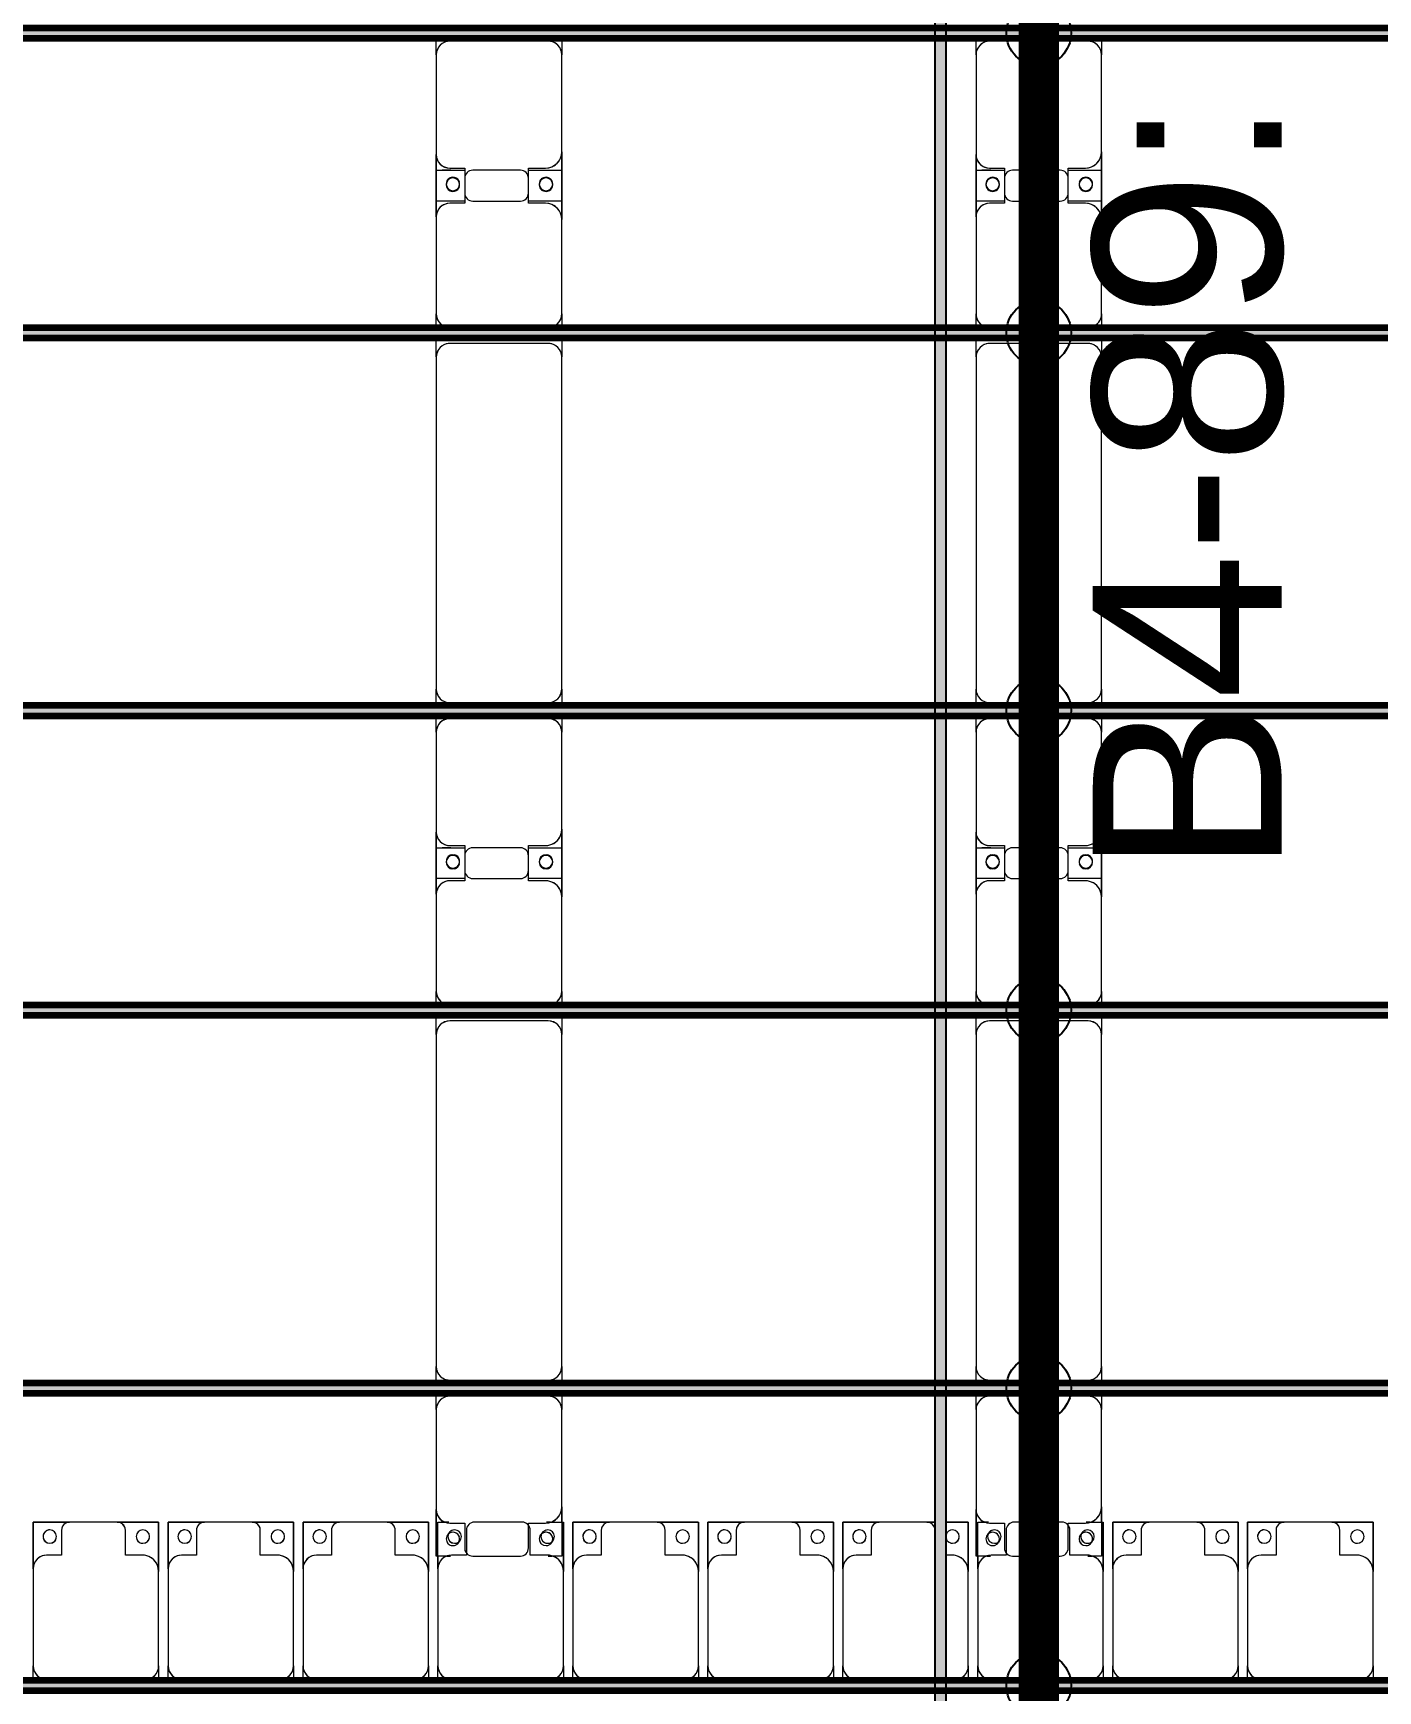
# Model space of a CAD drawing. Header units: millimetres. Extents: x -291190 to 146725, y 19759 to 185158.
# Drawn here: x -46906 to -41923, y 85792 to 91933 of the extents above; entities that cross this region are included whole.
import ezdxf

# ---------------------------------------------------------------- set-up
doc = ezdxf.new("R2010")
doc.units = ezdxf.units.MM
doc.layers.add('A-GENM', color=13, linetype='Continuous', lineweight=9)
doc.layers.add('S-BEAM', color=12, linetype='Continuous', lineweight=9)
doc.layers.add('GC-GHI CHU', color=2, linetype='Continuous')
doc.layers.add('GC-HOP 40x60 GIA CUONG', color=1, linetype='Continuous')
doc.styles.add('GC_VN', font='arial.ttf')

# ---------------------------------------------------------------- blocks, each defined once
blk = doc.blocks.new('Dai phao do pin - DẢI PHAO ĐỠ PIN-51784-KHUNG KẾT CẤU BÈ PIN 4')
at = {"layer": 'A-GENM', "color": 7}
for p, q in [((63459.9, 241.6), (63519.7, 241.6)), ((63459.9, 241.6), (63519.7, 241.6)), ((63469.7, 191.6), (63469.7, -173.4)), ((63879.7, 241.6), (63519.7, 241.6)), ((63879.7, 241.6), (64062.2, 241.6)), ((64062.2, 241.6), (63879.7, 241.6)), ((63947.8, 241.6), (64130.3, 241.6)), ((63947.8, 116.2), (63947.8, 241.6)), ((64130.3, 241.6), (63947.8, 241.6)), ((64062.2, 241.6), (64062.2, 116.2)), ((64480.3, 241.6), (64130.3, 241.6)), ((64480.3, 241.6), (64529.9, 241.6)), ((64480.3, 241.6), (64529.9, 241.6)), ((64569.9, 241.6), (64639.7, 241.6)), ((64569.9, 241.6), (64639.7, 241.6)), ((64589.7, 191.6), (64589.7, -173.4)), ((65870.3, 241.6), (64639.7, 241.6)), ((65870.3, 241.6), (65929.9, 241.6)), ((65870.3, 241.6), (65929.9, 241.6)), ((65920.3, -173.4), (65920.3, 191.6)), ((65969.9, 241.6), (66029.7, 241.6)), ((65969.9, 241.6), (66029.7, 241.6)), ((65979.7, 191.6), (65979.7, -173.4)), ((66389.7, 241.6), (66029.7, 241.6)), ((66389.7, 241.6), (66572.2, 241.6)), ((66572.2, 241.6), (66389.7, 241.6)), ((66457.8, 241.6), (66640.3, 241.6)), ((66457.8, 116.2), (66457.8, 241.6)), ((66640.3, 241.6), (66457.8, 241.6)), ((66572.2, 241.6), (66572.2, 116.2)), ((66990.3, 241.6), (66640.3, 241.6)), ((66990.3, 241.6), (67039.9, 241.6)), ((66990.3, 241.6), (67039.9, 241.6)), ((67079.9, 241.6), (67149.7, 241.6)), ((67079.9, 241.6), (67149.7, 241.6)), ((67099.7, 191.6), (67099.7, -173.4)), ((68380.3, 241.6), (67149.7, 241.6)), ((68380.3, 241.6), (68439.9, 241.6)), ((68380.3, 241.6), (68439.9, 241.6)), ((68430.3, -173.4), (68430.3, 191.6)), ((68479.9, 241.6), (68539.7, 241.6)), ((68479.9, 241.6), (68539.7, 241.6)), ((68489.7, 191.6), (68489.7, -173.4)), ((68899.7, 241.6), (68539.7, 241.6)), ((68899.7, 241.6), (69082.2, 241.6)), ((68956.8, 241.6), (68899.7, 241.6)), ((69082.2, 241.6), (69082.2, 191.1)), ((69082.2, 191.1), (69082.2, 206.3)), ((63939.7, 118.2), (63939.7, 181.6)), ((64070.3, 181.6), (64070.3, 118.2)), ((66449.7, 118.2), (66449.7, 181.6)), ((66580.3, 181.6), (66580.3, 118.2)), ((68959.7, 118.2), (68959.7, 181.6)), ((64032.2, 118.2), (63939.7, 118.2)), ((63947.8, 88.2), (63947.8, -88.2)), ((64070.3, 118.2), (63977.8, 118.2)), ((64062.2, -88.2), (64062.2, 88.2)), ((66542.2, 118.2), (66449.7, 118.2)), ((66457.8, 88.2), (66457.8, -88.2)), ((66580.3, 118.2), (66487.8, 118.2)), ((66572.2, -88.2), (66572.2, 88.2)), ((69052.2, 118.2), (68959.7, 118.2)), ((69082.2, -88.2), (69082.2, 88.2)), ((63939.7, -173.4), (63939.7, -118.2)), ((63939.7, -118.2), (64032.2, -118.2)), ((63947.8, -223.4), (63947.8, -116.2)), ((63977.8, -118.2), (64070.3, -118.2)), ((64062.2, -116.2), (64062.2, -223.4)), ((64070.3, -118.2), (64070.3, -173.4)), ((66449.7, -173.4), (66449.7, -118.2)), ((66449.7, -118.2), (66542.2, -118.2)), ((66457.8, -223.4), (66457.8, -116.2)), ((66487.8, -118.2), (66580.3, -118.2)), ((66572.2, -116.2), (66572.2, -223.4)), ((66580.3, -118.2), (66580.3, -173.4)), ((68959.7, -173.4), (68959.7, -118.2)), ((68959.7, -118.2), (69052.2, -118.2)), ((63947.8, -169.2), (63947.8, -202)), ((66457.8, -169.2), (66457.8, -202)), ((69082.2, -170.3), (69082.2, -223.4)), ((69082.2, -183.7), (69082.2, -170.3)), ((63519.7, -223.4), (63459.9, -223.4)), ((63519.7, -223.4), (63459.9, -223.4)), ((63519.7, -223.4), (63889.7, -223.4)), ((64062.2, -223.4), (63889.7, -223.4)), ((63889.7, -223.4), (64062.2, -223.4)), ((64120.3, -223.4), (63947.8, -223.4)), ((63947.8, -223.4), (64120.3, -223.4)), ((64120.3, -223.4), (64480.3, -223.4)), ((64529.9, -223.4), (64480.3, -223.4)), ((64529.9, -223.4), (64480.3, -223.4)), ((64639.7, -223.4), (64569.9, -223.4)), ((64639.7, -223.4), (64569.9, -223.4)), ((64639.7, -223.4), (65870.3, -223.4)), ((65929.9, -223.4), (65870.3, -223.4)), ((65929.9, -223.4), (65870.3, -223.4)), ((66029.7, -223.4), (65969.9, -223.4)), ((66029.7, -223.4), (65969.9, -223.4)), ((66029.7, -223.4), (66399.7, -223.4)), ((66572.2, -223.4), (66399.7, -223.4)), ((66399.7, -223.4), (66572.2, -223.4)), ((66630.3, -223.4), (66457.8, -223.4)), ((66457.8, -223.4), (66630.3, -223.4)), ((66630.3, -223.4), (66990.3, -223.4)), ((67039.9, -223.4), (66990.3, -223.4)), ((67039.9, -223.4), (66990.3, -223.4)), ((67149.7, -223.4), (67079.9, -223.4)), ((67149.7, -223.4), (67079.9, -223.4)), ((67149.7, -223.4), (68380.3, -223.4)), ((68439.9, -223.4), (68380.3, -223.4)), ((68439.9, -223.4), (68380.3, -223.4)), ((68539.7, -223.4), (68479.9, -223.4)), ((68539.7, -223.4), (68479.9, -223.4)), ((68539.7, -223.4), (68909.7, -223.4)), ((69082.2, -223.4), (68909.7, -223.4)), ((68909.7, -223.4), (69082.2, -223.4))]:
    blk.add_line(p, q, dxfattribs=at)
for centre, radius, start, end in [((63519.7, 191.6), 50, 90, 180), ((63519.7, 191.6), 50, 105, 180), ((63879.7, 181.6), 60, 360, 90), ((63879.7, 181.6), 60, 45, 60), ((63879.7, 181.6), 60, 360, 60), ((63879.7, 181.6), 60, 45, 60), ((63998.6, 183.2), 25, 0, 180), ((63998.6, 183.2), 25, 360, 165), ((64001.4, 183.2), 25, 360, 180), ((64001.4, 183.2), 25, 90, 180), ((64001.4, 183.2), 25, 15, 75), ((64130.3, 181.6), 60, 90, 180), ((64130.3, 181.6), 60, 120, 180), ((64480.3, 191.6), 50, 15, 90), ((64480.3, 191.6), 50, 15, 75), ((64639.7, 191.6), 50, 90, 180), ((64639.7, 191.6), 50, 150, 180), ((64639.7, 191.6), 50, 105, 120), ((65870.3, 191.6), 50, 360, 90), ((65870.3, 191.6), 50, 60, 90), ((65870.3, 191.6), 50, 15, 30), ((66029.7, 191.6), 50, 90, 180), ((66029.7, 191.6), 50, 105, 180), ((66389.7, 181.6), 60, 360, 90), ((66389.7, 181.6), 60, 45, 60), ((66389.7, 181.6), 60, 360, 60), ((66389.7, 181.6), 60, 45, 60), ((66508.6, 183.2), 25, 0, 180), ((66508.6, 183.2), 25, 360, 165), ((66511.4, 183.2), 25, 0, 180), ((66511.4, 183.2), 25, 90, 180), ((66511.4, 183.2), 25, 15, 75), ((66640.3, 181.6), 60, 90, 180), ((66640.3, 181.6), 60, 120, 180), ((66990.3, 191.6), 50, 15, 90), ((66990.3, 191.6), 50, 15, 75), ((67149.7, 191.6), 50, 90, 180), ((67149.7, 191.6), 50, 150, 180), ((67149.7, 191.6), 50, 105, 120), ((68380.3, 191.6), 50, 360, 90), ((68380.3, 191.6), 50, 60, 90), ((68380.3, 191.6), 50, 15, 30), ((68539.7, 191.6), 50, 90, 180), ((68539.7, 191.6), 50, 105, 180), ((68899.7, 181.6), 60, 360, 90), ((68899.7, 181.6), 60, 45, 60), ((68899.7, 181.6), 60, 360, 60), ((68899.7, 181.6), 60, 45, 60), ((69018.6, 183.2), 25, 0, 180), ((69018.6, 183.2), 25, 60, 165), ((69018.6, 183.2), 25, 360, 15), ((63998.6, 183.2), 25, 180, 360), ((64001.4, 183.2), 25, 180, 0), ((64001.4, 183.2), 25, 180, 270), ((63998.6, 183.2), 25, 210, 255), ((63998.6, 183.2), 25, 270, 360), ((64001.4, 183.2), 25, 285, 330), ((66508.6, 183.2), 25, 180, 0), ((66511.4, 183.2), 25, 180, 0), ((66511.4, 183.2), 25, 180, 270), ((66508.6, 183.2), 25, 210, 255), ((66508.6, 183.2), 25, 270, 360), ((66511.4, 183.2), 25, 285, 330), ((69018.6, 183.2), 25, 180, 0), ((69018.6, 183.2), 25, 180, 195), ((69018.6, 183.2), 25, 210, 255), ((69018.6, 183.2), 25, 285, 315), ((63977.8, 88.2), 30, 90, 180), ((64032.2, 88.2), 30, 360, 90), ((66487.8, 88.2), 30, 90, 180), ((66542.2, 88.2), 30, 360, 90), ((69052.2, 88.2), 30, 360, 90), ((63977.8, -88.2), 30, 180, 270), ((64032.2, -88.2), 30, 270, 360), ((66487.8, -88.2), 30, 180, 270), ((66542.2, -88.2), 30, 270, 360), ((69052.2, -88.2), 30, 270, 360), ((69052.2, -88.2), 30, 285, 300), ((63519.7, -173.4), 50, 180, 270), ((63519.7, -173.4), 50, 180, 255), ((63889.7, -173.4), 50, 270, 360), ((63889.7, -173.4), 50, 285, 360), ((63889.7, -173.4), 50, 315, 0), ((63889.7, -173.4), 50, 315, 0), ((63998.6, -161.8), 25, 0, 180), ((63998.6, -161.8), 25, 180, 360), ((63998.6, -161.8), 25, 105, 165), ((63998.6, -161.8), 25, 195, 360), ((64001.4, -161.8), 25, 0, 180), ((64001.4, -161.8), 25, 105, 180), ((64001.4, -161.8), 25, 180, 0), ((64001.4, -161.8), 25, 180, 270), ((63998.6, -161.8), 25, 360, 75), ((64001.4, -161.8), 25, 15, 75), ((64001.4, -161.8), 25, 285, 345), ((64120.3, -173.4), 50, 180, 270), ((64120.3, -173.4), 50, 180, 255), ((64639.7, -173.4), 50, 180, 270), ((64639.7, -173.4), 50, 180, 210), ((65870.3, -173.4), 50, 270, 360), ((65870.3, -173.4), 50, 330, 360), ((66029.7, -173.4), 50, 180, 270), ((66029.7, -173.4), 50, 180, 255), ((66399.7, -173.4), 50, 270, 360), ((66399.7, -173.4), 50, 285, 360), ((66399.7, -173.4), 50, 315, 0), ((66399.7, -173.4), 50, 315, 0), ((66508.6, -161.8), 25, 0, 180), ((66508.6, -161.8), 25, 180, 0), ((66508.6, -161.8), 25, 105, 165), ((66508.6, -161.8), 25, 195, 360), ((66511.4, -161.8), 25, 0, 180), ((66511.4, -161.8), 25, 105, 180), ((66511.4, -161.8), 25, 180, 360), ((66511.4, -161.8), 25, 180, 270), ((66508.6, -161.8), 25, 360, 75), ((66511.4, -161.8), 25, 15, 75), ((66511.4, -161.8), 25, 285, 345), ((66630.3, -173.4), 50, 180, 270), ((66630.3, -173.4), 50, 180, 255), ((67149.7, -173.4), 50, 180, 270), ((67149.7, -173.4), 50, 180, 210), ((68380.3, -173.4), 50, 270, 360), ((68380.3, -173.4), 50, 330, 360), ((68539.7, -173.4), 50, 180, 270), ((68539.7, -173.4), 50, 180, 255), ((68909.7, -173.4), 50, 270, 360), ((68909.7, -173.4), 50, 285, 360), ((69018.6, -161.8), 25, 0, 180), ((69018.6, -161.8), 25, 180, 0), ((69018.6, -161.8), 25, 180, 240), ((69018.6, -161.8), 25, 105, 165), ((69018.6, -161.8), 25, 45, 90), ((69018.6, -161.8), 25, 300, 315), ((69018.6, -161.8), 25, 360, 15), ((69018.6, -161.8), 25, 345, 360), ((64120.3, -173.4), 50, 210, 225), ((64120.3, -173.4), 50, 210, 225), ((64480.3, -173.4), 50, 270, 345), ((64480.3, -173.4), 50, 285, 345), ((64639.7, -173.4), 50, 240, 270), ((65870.3, -173.4), 50, 285, 300), ((66630.3, -173.4), 50, 210, 225), ((66630.3, -173.4), 50, 210, 225), ((66990.3, -173.4), 50, 270, 345), ((66990.3, -173.4), 50, 285, 345), ((67149.7, -173.4), 50, 240, 270), ((68380.3, -173.4), 50, 285, 300), ((68909.7, -173.4), 50, 315, 330), ((68909.7, -173.4), 50, 315, 330)]:
    blk.add_arc(centre, radius, start, end, dxfattribs=at)
blk = doc.blocks.new('Dai phao do pin - DẢI PHAO ĐỠ PIN-V19-KHUNG KẾT CẤU BÈ PIN 4')
at = {"layer": 'A-GENM', "color": 7}
for p, q in [((63459.9, 241.6), (63519.7, 241.6)), ((63459.9, 241.6), (63519.7, 241.6)), ((63469.7, 191.6), (63469.7, -173.4)), ((63879.7, 241.6), (63519.7, 241.6)), ((63879.7, 241.6), (64062.2, 241.6)), ((64062.2, 241.6), (63879.7, 241.6)), ((63947.8, 241.6), (64130.3, 241.6)), ((63947.8, 116.2), (63947.8, 241.6)), ((64130.3, 241.6), (63947.8, 241.6)), ((64062.2, 241.6), (64062.2, 116.2)), ((64480.3, 241.6), (64130.3, 241.6)), ((64480.3, 241.6), (64529.9, 241.6)), ((64480.3, 241.6), (64529.9, 241.6)), ((64569.9, 241.6), (64639.7, 241.6)), ((64569.9, 241.6), (64639.7, 241.6)), ((64589.7, 191.6), (64589.7, -173.4)), ((65870.3, 241.6), (64639.7, 241.6)), ((65870.3, 241.6), (65929.9, 241.6)), ((65870.3, 241.6), (65929.9, 241.6)), ((65920.3, -173.4), (65920.3, 191.6)), ((65969.9, 241.6), (66029.7, 241.6)), ((65969.9, 241.6), (66029.7, 241.6)), ((65979.7, 191.6), (65979.7, -173.4)), ((66389.7, 241.6), (66029.7, 241.6)), ((66389.7, 241.6), (66572.2, 241.6)), ((66572.2, 241.6), (66389.7, 241.6)), ((66457.8, 241.6), (66640.3, 241.6)), ((66457.8, 116.2), (66457.8, 241.6)), ((66640.3, 241.6), (66457.8, 241.6)), ((66572.2, 241.6), (66572.2, 116.2)), ((66990.3, 241.6), (66640.3, 241.6)), ((66990.3, 241.6), (67039.9, 241.6)), ((66990.3, 241.6), (67039.9, 241.6)), ((67079.9, 241.6), (67149.7, 241.6)), ((67079.9, 241.6), (67149.7, 241.6)), ((67099.7, 191.6), (67099.7, -173.4)), ((68380.3, 241.6), (67149.7, 241.6)), ((68380.3, 241.6), (68439.9, 241.6)), ((68380.3, 241.6), (68439.9, 241.6)), ((68430.3, -173.4), (68430.3, 191.6)), ((68479.9, 241.6), (68539.7, 241.6)), ((68479.9, 241.6), (68539.7, 241.6)), ((68489.7, 191.6), (68489.7, -173.4)), ((68899.7, 241.6), (68539.7, 241.6)), ((68899.7, 241.6), (69082.2, 241.6)), ((68956.8, 241.6), (68899.7, 241.6)), ((69082.2, 241.6), (69082.2, 191.1)), ((69082.2, 191.1), (69082.2, 206.3)), ((63939.7, 118.2), (63939.7, 181.6)), ((64070.3, 181.6), (64070.3, 118.2)), ((66449.7, 118.2), (66449.7, 181.6)), ((66580.3, 181.6), (66580.3, 118.2)), ((68959.7, 118.2), (68959.7, 181.6)), ((64032.2, 118.2), (63939.7, 118.2)), ((63947.8, 88.2), (63947.8, -88.2)), ((64070.3, 118.2), (63977.8, 118.2)), ((64062.2, -88.2), (64062.2, 88.2)), ((66542.2, 118.2), (66449.7, 118.2)), ((66457.8, 88.2), (66457.8, -88.2)), ((66580.3, 118.2), (66487.8, 118.2)), ((66572.2, -88.2), (66572.2, 88.2)), ((69052.2, 118.2), (68959.7, 118.2)), ((69082.2, -88.2), (69082.2, 88.2)), ((63939.7, -173.4), (63939.7, -118.2)), ((63939.7, -118.2), (64032.2, -118.2)), ((63947.8, -223.4), (63947.8, -116.2)), ((63977.8, -118.2), (64070.3, -118.2)), ((64062.2, -116.2), (64062.2, -223.4)), ((64070.3, -118.2), (64070.3, -173.4)), ((66449.7, -173.4), (66449.7, -118.2)), ((66449.7, -118.2), (66542.2, -118.2)), ((66457.8, -223.4), (66457.8, -116.2)), ((66487.8, -118.2), (66580.3, -118.2)), ((66572.2, -116.2), (66572.2, -223.4)), ((66580.3, -118.2), (66580.3, -173.4)), ((68959.7, -173.4), (68959.7, -118.2)), ((68959.7, -118.2), (69052.2, -118.2)), ((63947.8, -169.2), (63947.8, -202)), ((66457.8, -169.2), (66457.8, -202)), ((69082.2, -170.3), (69082.2, -223.4)), ((69082.2, -183.7), (69082.2, -170.3)), ((63519.7, -223.4), (63459.9, -223.4)), ((63519.7, -223.4), (63459.9, -223.4)), ((63519.7, -223.4), (63889.7, -223.4)), ((64062.2, -223.4), (63889.7, -223.4)), ((63889.7, -223.4), (64062.2, -223.4)), ((64120.3, -223.4), (63947.8, -223.4)), ((63947.8, -223.4), (64120.3, -223.4)), ((64120.3, -223.4), (64480.3, -223.4)), ((64529.9, -223.4), (64480.3, -223.4)), ((64529.9, -223.4), (64480.3, -223.4)), ((64639.7, -223.4), (64569.9, -223.4)), ((64639.7, -223.4), (64569.9, -223.4)), ((64639.7, -223.4), (65870.3, -223.4)), ((65929.9, -223.4), (65870.3, -223.4)), ((65929.9, -223.4), (65870.3, -223.4)), ((66029.7, -223.4), (65969.9, -223.4)), ((66029.7, -223.4), (65969.9, -223.4)), ((66029.7, -223.4), (66399.7, -223.4)), ((66572.2, -223.4), (66399.7, -223.4)), ((66399.7, -223.4), (66572.2, -223.4)), ((66630.3, -223.4), (66457.8, -223.4)), ((66457.8, -223.4), (66630.3, -223.4)), ((66630.3, -223.4), (66990.3, -223.4)), ((67039.9, -223.4), (66990.3, -223.4)), ((67039.9, -223.4), (66990.3, -223.4)), ((67149.7, -223.4), (67079.9, -223.4)), ((67149.7, -223.4), (67079.9, -223.4)), ((67149.7, -223.4), (68380.3, -223.4)), ((68439.9, -223.4), (68380.3, -223.4)), ((68439.9, -223.4), (68380.3, -223.4)), ((68539.7, -223.4), (68479.9, -223.4)), ((68539.7, -223.4), (68479.9, -223.4)), ((68539.7, -223.4), (68909.7, -223.4)), ((69082.2, -223.4), (68909.7, -223.4)), ((68909.7, -223.4), (69082.2, -223.4))]:
    blk.add_line(p, q, dxfattribs=at)
for centre, radius, start, end in [((63519.7, 191.6), 50, 90, 180), ((63519.7, 191.6), 50, 105, 180), ((63879.7, 181.6), 60, 360, 90), ((63879.7, 181.6), 60, 45, 60), ((63879.7, 181.6), 60, 360, 60), ((63879.7, 181.6), 60, 45, 60), ((63998.6, 183.2), 25, 0, 180), ((63998.6, 183.2), 25, 360, 165), ((64001.4, 183.2), 25, 360, 180), ((64001.4, 183.2), 25, 90, 180), ((64001.4, 183.2), 25, 15, 75), ((64130.3, 181.6), 60, 90, 180), ((64130.3, 181.6), 60, 120, 180), ((64480.3, 191.6), 50, 15, 90), ((64480.3, 191.6), 50, 15, 75), ((64639.7, 191.6), 50, 90, 180), ((64639.7, 191.6), 50, 150, 180), ((64639.7, 191.6), 50, 105, 120), ((65870.3, 191.6), 50, 360, 90), ((65870.3, 191.6), 50, 60, 90), ((65870.3, 191.6), 50, 15, 30), ((66029.7, 191.6), 50, 90, 180), ((66029.7, 191.6), 50, 105, 180), ((66389.7, 181.6), 60, 360, 90), ((66389.7, 181.6), 60, 45, 60), ((66389.7, 181.6), 60, 360, 60), ((66389.7, 181.6), 60, 45, 60), ((66508.6, 183.2), 25, 0, 180), ((66508.6, 183.2), 25, 360, 165), ((66511.4, 183.2), 25, 0, 180), ((66511.4, 183.2), 25, 90, 180), ((66511.4, 183.2), 25, 15, 75), ((66640.3, 181.6), 60, 90, 180), ((66640.3, 181.6), 60, 120, 180), ((66990.3, 191.6), 50, 15, 90), ((66990.3, 191.6), 50, 15, 75), ((67149.7, 191.6), 50, 90, 180), ((67149.7, 191.6), 50, 150, 180), ((67149.7, 191.6), 50, 105, 120), ((68380.3, 191.6), 50, 360, 90), ((68380.3, 191.6), 50, 60, 90), ((68380.3, 191.6), 50, 15, 30), ((68539.7, 191.6), 50, 90, 180), ((68539.7, 191.6), 50, 105, 180), ((68899.7, 181.6), 60, 360, 90), ((68899.7, 181.6), 60, 45, 60), ((68899.7, 181.6), 60, 360, 60), ((68899.7, 181.6), 60, 45, 60), ((69018.6, 183.2), 25, 0, 180), ((69018.6, 183.2), 25, 60, 165), ((69018.6, 183.2), 25, 360, 15), ((63998.6, 183.2), 25, 180, 360), ((64001.4, 183.2), 25, 180, 0), ((64001.4, 183.2), 25, 180, 270), ((63998.6, 183.2), 25, 210, 255), ((63998.6, 183.2), 25, 270, 360), ((64001.4, 183.2), 25, 285, 330), ((66508.6, 183.2), 25, 180, 0), ((66511.4, 183.2), 25, 180, 0), ((66511.4, 183.2), 25, 180, 270), ((66508.6, 183.2), 25, 210, 255), ((66508.6, 183.2), 25, 270, 360), ((66511.4, 183.2), 25, 285, 330), ((69018.6, 183.2), 25, 180, 0), ((69018.6, 183.2), 25, 180, 195), ((69018.6, 183.2), 25, 210, 255), ((69018.6, 183.2), 25, 285, 315), ((63977.8, 88.2), 30, 90, 180), ((64032.2, 88.2), 30, 360, 90), ((66487.8, 88.2), 30, 90, 180), ((66542.2, 88.2), 30, 360, 90), ((69052.2, 88.2), 30, 360, 90), ((63977.8, -88.2), 30, 180, 270), ((64032.2, -88.2), 30, 270, 360), ((66487.8, -88.2), 30, 180, 270), ((66542.2, -88.2), 30, 270, 360), ((69052.2, -88.2), 30, 270, 360), ((69052.2, -88.2), 30, 285, 300), ((63519.7, -173.4), 50, 180, 270), ((63519.7, -173.4), 50, 180, 255), ((63889.7, -173.4), 50, 270, 360), ((63889.7, -173.4), 50, 285, 360), ((63889.7, -173.4), 50, 315, 0), ((63889.7, -173.4), 50, 315, 0), ((63998.6, -161.8), 25, 0, 180), ((63998.6, -161.8), 25, 180, 360), ((63998.6, -161.8), 25, 105, 165), ((63998.6, -161.8), 25, 195, 360), ((64001.4, -161.8), 25, 0, 180), ((64001.4, -161.8), 25, 105, 178.36082), ((64001.4, -161.8), 25, 180, 0), ((64001.4, -161.8), 25, 180, 270), ((63998.6, -161.8), 25, 1.63918, 75), ((64001.4, -161.8), 25, 15, 75), ((64001.4, -161.8), 25, 285, 345), ((64120.3, -173.4), 50, 180, 270), ((64120.3, -173.4), 50, 180, 255), ((64639.7, -173.4), 50, 180, 270), ((64639.7, -173.4), 50, 180, 210), ((65870.3, -173.4), 50, 270, 360), ((65870.3, -173.4), 50, 330, 360), ((66029.7, -173.4), 50, 180, 270), ((66029.7, -173.4), 50, 180, 255), ((66399.7, -173.4), 50, 270, 360), ((66399.7, -173.4), 50, 285, 360), ((66399.7, -173.4), 50, 315, 0), ((66399.7, -173.4), 50, 315, 0), ((66508.6, -161.8), 25, 0, 180), ((66508.6, -161.8), 25, 180, 0), ((66508.6, -161.8), 25, 105, 165), ((66508.6, -161.8), 25, 195, 360), ((66511.4, -161.8), 25, 0, 180), ((66511.4, -161.8), 25, 105, 178.36082), ((66511.4, -161.8), 25, 180, 360), ((66511.4, -161.8), 25, 180, 270), ((66508.6, -161.8), 25, 1.63918, 75), ((66511.4, -161.8), 25, 15, 75), ((66511.4, -161.8), 25, 285, 345), ((66630.3, -173.4), 50, 180, 270), ((66630.3, -173.4), 50, 180, 255), ((67149.7, -173.4), 50, 180, 270), ((67149.7, -173.4), 50, 180, 210), ((68380.3, -173.4), 50, 270, 360), ((68380.3, -173.4), 50, 330, 360), ((68539.7, -173.4), 50, 180, 270), ((68539.7, -173.4), 50, 180, 255), ((68909.7, -173.4), 50, 270, 360), ((68909.7, -173.4), 50, 285, 360), ((69018.6, -161.8), 25, 0, 180), ((69018.6, -161.8), 25, 178.36082, 180), ((69018.6, -161.8), 25, 180, 0), ((69018.6, -161.8), 25, 180, 240), ((69018.6, -161.8), 25, 105, 165), ((69018.6, -161.8), 25, 45, 90), ((69018.6, -161.8), 25, 300, 315), ((69018.6, -161.8), 25, 1.63918, 15), ((69018.6, -161.8), 25, 345, 360), ((64120.3, -173.4), 50, 210, 225), ((64120.3, -173.4), 50, 210, 225), ((64480.3, -173.4), 50, 270, 345), ((64480.3, -173.4), 50, 285, 345), ((64639.7, -173.4), 50, 240, 270), ((65870.3, -173.4), 50, 285, 300), ((66630.3, -173.4), 50, 210, 225), ((66630.3, -173.4), 50, 210, 225), ((66990.3, -173.4), 50, 270, 345), ((66990.3, -173.4), 50, 285, 345), ((67149.7, -173.4), 50, 240, 270), ((68380.3, -173.4), 50, 285, 300), ((68909.7, -173.4), 50, 315, 330), ((68909.7, -173.4), 50, 315, 330)]:
    blk.add_arc(centre, radius, start, end, dxfattribs=at)
blk = doc.blocks.new('Dầm C52 - Dầm C52-73881-KHUNG KẾT CẤU BÈ PIN 4')
at = {"layer": 'S-BEAM', "lineweight": 140}
blk.add_hatch(color=1, dxfattribs=at).paths.add_polyline_path([(-173700.3, 20), (-174539.9, 20), (-174539.9, -20), (174539.9, -20), (174539.9, 20), (-171883.4, 20)])
at = {"layer": 'S-BEAM', "color": 1, "lineweight": 140}
for p, q in [((-174539.9, 20), (174539.9, 20)), ((174539.9, -20), (-174539.9, -20))]:
    blk.add_line(p, q, dxfattribs=at)
blk = doc.blocks.new('Dầm C52 - Dầm C52-73882-KHUNG KẾT CẤU BÈ PIN 4')
at = {"layer": 'S-BEAM', "lineweight": 140}
blk.add_hatch(color=1, dxfattribs=at).paths.add_polyline_path([(-173700.3, 20), (-174539.9, 20), (-174539.9, -20), (174500.8, -20), (174500.8, 20), (-172791.8, 20)])
at = {"layer": 'S-BEAM', "color": 1, "lineweight": 140}
for p, q in [((-174539.9, 20), (174500.8, 20)), ((174500.8, -20), (-174539.9, -20))]:
    blk.add_line(p, q, dxfattribs=at)
blk = doc.blocks.new('Dầm C52 - Dầm C52-V25-KHUNG KẾT CẤU BÈ PIN 4')
at = {"layer": 'S-BEAM', "lineweight": 140}
blk.add_hatch(color=1, dxfattribs=at).paths.add_polyline_path([(-173700.3, 20), (-174539.9, 20), (-174539.9, -20), (174539.9, -20), (174539.9, 20), (-172791.8, 20)])
at = {"layer": 'S-BEAM', "color": 1, "lineweight": 140}
for p, q in [((-174539.9, 20), (174539.9, 20)), ((174539.9, -20), (-174539.9, -20))]:
    blk.add_line(p, q, dxfattribs=at)
blk = doc.blocks.new('Dải phao đi lại kèm đỡ invester - DẢI PHAO ĐI LẠI-65799-KHUNG KẾT CẤU BÈ PIN 4')
at = {"layer": 'A-GENM', "color": 7}
for p, q in [((106758.4, -779.7), (106758.4, -727.1)), ((106758.4, -779.7), (106758.4, -727.1)), ((107173.4, -729.7), (106808.4, -729.7)), ((107223.4, -727.1), (107223.4, -779.7)), ((107223.4, -727.1), (107223.4, -779.7)), ((107258.4, -779.7), (107258.4, -727.1)), ((107258.4, -779.7), (107258.4, -727.1)), ((107673.4, -729.7), (107308.4, -729.7)), ((107723.4, -727.1), (107723.4, -779.7)), ((107723.4, -727.1), (107723.4, -779.7)), ((107758.4, -779.7), (107758.4, -727.1)), ((107758.4, -779.7), (107758.4, -727.1)), ((108173.4, -729.7), (107808.4, -729.7)), ((108223.4, -727.1), (108223.4, -779.7)), ((108223.4, -727.1), (108223.4, -779.7)), ((108258.4, -779.7), (108258.4, -727.1)), ((108258.4, -779.7), (108258.4, -727.1)), ((108341.4, -729.7), (108308.4, -729.7)), ((108673.4, -729.7), (108381.4, -729.7)), ((108723.4, -727.1), (108723.4, -779.7)), ((108723.4, -727.1), (108723.4, -779.7)), ((108758.4, -779.7), (108758.4, -727.1)), ((108758.4, -779.7), (108758.4, -727.1)), ((109173.4, -729.7), (108808.4, -729.7)), ((109223.4, -727.1), (109223.4, -779.7)), ((109223.4, -727.1), (109223.4, -779.7)), ((109258.4, -779.7), (109258.4, -727.1)), ((109258.4, -779.7), (109258.4, -727.1)), ((109673.4, -729.7), (109308.4, -729.7)), ((109723.4, -727.1), (109723.4, -779.7)), ((109723.4, -727.1), (109723.4, -779.7)), ((109758.4, -779.7), (109758.4, -727.1)), ((109758.4, -779.7), (109758.4, -727.1)), ((110173.4, -729.7), (109808.4, -729.7)), ((110223.4, -727.1), (110223.4, -779.7)), ((110223.4, -727.1), (110223.4, -779.7)), ((110258.4, -779.7), (110258.4, -727.1)), ((110258.4, -779.7), (110258.4, -727.1)), ((110673.4, -729.7), (110308.4, -729.7)), ((110723.4, -727.1), (110723.4, -779.7)), ((110723.4, -727.1), (110723.4, -779.7)), ((110758.4, -779.7), (110758.4, -727.1)), ((110758.4, -779.7), (110758.4, -727.1)), ((111173.4, -729.7), (110808.4, -729.7)), ((111223.4, -727.1), (111223.4, -779.7)), ((111223.4, -727.1), (111223.4, -779.7)), ((111258.4, -779.7), (111258.4, -727.1)), ((111258.4, -779.7), (111258.4, -727.1)), ((111673.4, -729.7), (111308.4, -729.7)), ((111723.4, -727.1), (111723.4, -779.7)), ((106758.4, -779.7), (106758.4, -1129.7)), ((107223.4, -1139.7), (107223.4, -779.7)), ((107258.4, -779.7), (107258.4, -1129.7)), ((107723.4, -1139.7), (107723.4, -779.7)), ((107758.4, -779.7), (107758.4, -1129.7)), ((108223.4, -1139.7), (108223.4, -779.7)), ((108258.4, -779.7), (108258.4, -1129.7)), ((108723.4, -1139.7), (108723.4, -779.7)), ((108758.4, -779.7), (108758.4, -1129.7)), ((109223.4, -1139.7), (109223.4, -779.7)), ((109258.4, -779.7), (109258.4, -1129.7)), ((109723.4, -1139.7), (109723.4, -779.7)), ((109758.4, -779.7), (109758.4, -1129.7)), ((110223.4, -1139.7), (110223.4, -779.7)), ((110258.4, -779.7), (110258.4, -1129.7)), ((110723.4, -1139.7), (110723.4, -779.7)), ((110758.4, -779.7), (110758.4, -1129.7)), ((111223.4, -1139.7), (111223.4, -779.7)), ((111258.4, -779.7), (111258.4, -1129.7)), ((111723.4, -1139.7), (111723.4, -779.7)), ((106758.4, -1312.2), (106758.4, -1129.7)), ((106758.4, -1129.7), (106758.4, -1312.2)), ((107223.4, -1139.7), (107223.4, -1312.2)), ((107223.4, -1312.2), (107223.4, -1139.7)), ((107258.4, -1312.2), (107258.4, -1129.7)), ((107258.4, -1129.7), (107258.4, -1312.2)), ((107723.4, -1139.7), (107723.4, -1312.2)), ((107723.4, -1312.2), (107723.4, -1139.7)), ((107758.4, -1312.2), (107758.4, -1129.7)), ((107758.4, -1129.7), (107758.4, -1312.2)), ((108223.4, -1139.7), (108223.4, -1312.2)), ((108223.4, -1187.3), (108223.4, -1139.7)), ((108258.4, -1312.2), (108258.4, -1129.7)), ((108258.4, -1129.7), (108258.4, -1312.2)), ((108723.4, -1139.7), (108723.4, -1312.2)), ((108723.4, -1312.2), (108723.4, -1139.7)), ((108758.4, -1312.2), (108758.4, -1129.7)), ((108758.4, -1129.7), (108758.4, -1312.2)), ((109223.4, -1139.7), (109223.4, -1312.2)), ((109223.4, -1312.2), (109223.4, -1139.7)), ((109258.4, -1312.2), (109258.4, -1129.7)), ((109258.4, -1129.7), (109258.4, -1312.2)), ((109723.4, -1139.7), (109723.4, -1312.2)), ((109723.4, -1312.2), (109723.4, -1139.7)), ((109758.4, -1312.2), (109758.4, -1129.7)), ((109758.4, -1129.7), (109758.4, -1312.2)), ((110223.4, -1139.7), (110223.4, -1312.2)), ((110223.4, -1187.3), (110223.4, -1139.7)), ((110258.4, -1312.2), (110258.4, -1129.7)), ((110258.4, -1129.7), (110258.4, -1312.2)), ((110723.4, -1139.7), (110723.4, -1312.2)), ((110723.4, -1312.2), (110723.4, -1139.7)), ((110758.4, -1312.2), (110758.4, -1129.7)), ((110758.4, -1129.7), (110758.4, -1312.2)), ((111223.4, -1139.7), (111223.4, -1312.2)), ((111223.4, -1312.2), (111223.4, -1139.7)), ((111258.4, -1312.2), (111258.4, -1129.7)), ((111258.4, -1129.7), (111258.4, -1312.2)), ((111723.4, -1139.7), (111723.4, -1312.2)), ((111723.4, -1312.2), (111723.4, -1139.7)), ((106818.4, -1189.7), (106881.8, -1189.7)), ((106881.8, -1189.7), (106881.8, -1282.2)), ((107118.2, -1282.2), (107118.2, -1189.7)), ((107118.2, -1189.7), (107173.4, -1189.7)), ((107318.4, -1189.7), (107381.8, -1189.7)), ((107381.8, -1189.7), (107381.8, -1282.2)), ((107618.2, -1282.2), (107618.2, -1189.7)), ((107618.2, -1189.7), (107673.4, -1189.7)), ((107818.4, -1189.7), (107881.8, -1189.7)), ((107881.8, -1189.7), (107881.8, -1282.2)), ((108118.2, -1282.2), (108118.2, -1189.7)), ((108118.2, -1189.7), (108173.4, -1189.7)), ((108318.4, -1189.7), (108341.4, -1189.7)), ((108381.8, -1189.7), (108381.8, -1282.2)), ((108618.2, -1282.2), (108618.2, -1189.7)), ((108618.2, -1189.7), (108673.4, -1189.7)), ((108818.4, -1189.7), (108881.8, -1189.7)), ((108881.8, -1189.7), (108881.8, -1282.2)), ((109118.2, -1282.2), (109118.2, -1189.7)), ((109118.2, -1189.7), (109173.4, -1189.7)), ((109318.4, -1189.7), (109381.8, -1189.7)), ((109381.8, -1189.7), (109381.8, -1282.2)), ((109618.2, -1282.2), (109618.2, -1189.7)), ((109618.2, -1189.7), (109673.4, -1189.7)), ((109818.4, -1189.7), (109881.8, -1189.7)), ((109881.8, -1189.7), (109881.8, -1282.2)), ((110118.2, -1282.2), (110118.2, -1189.7)), ((110118.2, -1189.7), (110173.4, -1189.7)), ((110318.4, -1189.7), (110381.8, -1189.7)), ((110381.8, -1189.7), (110381.8, -1282.2)), ((110618.2, -1282.2), (110618.2, -1189.7)), ((110618.2, -1189.7), (110673.4, -1189.7)), ((110818.4, -1189.7), (110881.8, -1189.7)), ((110881.8, -1189.7), (110881.8, -1282.2)), ((111118.2, -1282.2), (111118.2, -1189.7)), ((111118.2, -1189.7), (111173.4, -1189.7)), ((111318.4, -1189.7), (111381.8, -1189.7)), ((111381.8, -1189.7), (111381.8, -1282.2)), ((111618.2, -1282.2), (111618.2, -1189.7)), ((111618.2, -1189.7), (111673.4, -1189.7)), ((106911.8, -1312.2), (106758.4, -1312.2)), ((106758.4, -1312.2), (106911.8, -1312.2)), ((106911.8, -1312.2), (107088.2, -1312.2)), ((107223.4, -1312.2), (107088.2, -1312.2)), ((107088.2, -1312.2), (107223.4, -1312.2)), ((107411.8, -1312.2), (107258.4, -1312.2)), ((107258.4, -1312.2), (107411.8, -1312.2)), ((107411.8, -1312.2), (107588.2, -1312.2)), ((107723.4, -1312.2), (107588.2, -1312.2)), ((107588.2, -1312.2), (107723.4, -1312.2)), ((107821.5, -1312.2), (107758.4, -1312.2)), ((107806.3, -1312.2), (107821.5, -1312.2)), ((107911.8, -1312.2), (108088.2, -1312.2)), ((108223.4, -1312.2), (108183, -1312.2)), ((108183, -1312.2), (108211.7, -1312.2)), ((108341.4, -1312.2), (108258.4, -1312.2)), ((108258.4, -1312.2), (108341.4, -1312.2)), ((108411.8, -1312.2), (108381.4, -1312.2)), ((108381.4, -1312.2), (108411.8, -1312.2)), ((108411.8, -1312.2), (108588.2, -1312.2)), ((108723.4, -1312.2), (108588.2, -1312.2)), ((108588.2, -1312.2), (108723.4, -1312.2)), ((108911.8, -1312.2), (108758.4, -1312.2)), ((108758.4, -1312.2), (108911.8, -1312.2)), ((108911.8, -1312.2), (109088.2, -1312.2)), ((109223.4, -1312.2), (109088.2, -1312.2)), ((109088.2, -1312.2), (109223.4, -1312.2)), ((109411.8, -1312.2), (109258.4, -1312.2)), ((109259, -1312.2), (109411.8, -1312.2)), ((109411.8, -1312.2), (109588.2, -1312.2)), ((109723.4, -1312.2), (109588.2, -1312.2)), ((109588.2, -1312.2), (109723.4, -1312.2)), ((109821.5, -1312.2), (109758.4, -1312.2)), ((109806.3, -1312.2), (109821.5, -1312.2)), ((109911.8, -1312.2), (110088.2, -1312.2)), ((110223.4, -1312.2), (110183, -1312.2)), ((110183, -1312.2), (110211.7, -1312.2)), ((110411.8, -1312.2), (110258.4, -1312.2)), ((110258.4, -1312.2), (110411.8, -1312.2)), ((110411.8, -1312.2), (110588.2, -1312.2)), ((110723.4, -1312.2), (110588.2, -1312.2)), ((110588.2, -1312.2), (110723.4, -1312.2)), ((110911.8, -1312.2), (110758.4, -1312.2)), ((110758.4, -1312.2), (110911.8, -1312.2)), ((110911.8, -1312.2), (111088.2, -1312.2)), ((111223.4, -1312.2), (111088.2, -1312.2)), ((111088.2, -1312.2), (111223.4, -1312.2)), ((111411.8, -1312.2), (111258.4, -1312.2)), ((111258.4, -1312.2), (111411.8, -1312.2)), ((111411.8, -1312.2), (111588.2, -1312.2)), ((111723.4, -1312.2), (111588.2, -1312.2)), ((111588.2, -1312.2), (111723.4, -1312.2))]:
    blk.add_line(p, q, dxfattribs=at)
for centre, radius, start, end in [((106808.4, -779.7), 50, 90, 180), ((106808.4, -779.7), 50, 90, 165), ((107173.4, -779.7), 50, 360, 90), ((107173.4, -779.7), 50, 15, 90), ((107308.4, -779.7), 50, 90, 180), ((107308.4, -779.7), 50, 90, 165), ((107673.4, -779.7), 50, 360, 90), ((107673.4, -779.7), 50, 15, 90), ((107808.4, -779.7), 50, 90, 180), ((107808.4, -779.7), 50, 90, 165), ((108173.4, -779.7), 50, 360, 90), ((108173.4, -779.7), 50, 15, 90), ((108308.4, -779.7), 50, 90, 180), ((108308.4, -779.7), 50, 90, 165), ((108673.4, -779.7), 50, 360, 90), ((108673.4, -779.7), 50, 15, 90), ((108808.4, -779.7), 50, 90, 180), ((108808.4, -779.7), 50, 90, 165), ((109173.4, -779.7), 50, 360, 90), ((109173.4, -779.7), 50, 15, 90), ((109308.4, -779.7), 50, 90, 180), ((109308.4, -779.7), 50, 90, 165), ((109673.4, -779.7), 50, 360, 90), ((109673.4, -779.7), 50, 15, 90), ((109808.4, -779.7), 50, 90, 180), ((109808.4, -779.7), 50, 90, 165), ((110173.4, -779.7), 50, 360, 90), ((110173.4, -779.7), 50, 15, 90), ((110308.4, -779.7), 50, 90, 180), ((110308.4, -779.7), 50, 90, 165), ((110673.4, -779.7), 50, 360, 90), ((110673.4, -779.7), 50, 15, 90), ((110808.4, -779.7), 50, 90, 180), ((110808.4, -779.7), 50, 90, 165), ((111173.4, -779.7), 50, 360, 90), ((111173.4, -779.7), 50, 15, 90), ((111308.4, -779.7), 50, 90, 180), ((111308.4, -779.7), 50, 90, 165), ((111673.4, -779.7), 50, 360, 90), ((111673.4, -779.7), 50, 15, 90), ((106818.4, -1129.7), 60, 180, 270), ((106818.4, -1129.7), 60, 210, 270), ((107173.4, -1139.7), 50, 270, 360), ((107173.4, -1139.7), 50, 270, 345), ((107318.4, -1129.7), 60, 180, 270), ((107318.4, -1129.7), 60, 210, 270), ((107673.4, -1139.7), 50, 270, 360), ((107673.4, -1139.7), 50, 270, 345), ((107818.4, -1129.7), 60, 180, 270), ((107818.4, -1129.7), 60, 210, 270), ((108173.4, -1139.7), 50, 270, 360), ((108173.4, -1139.7), 50, 270, 345), ((108318.4, -1129.7), 60, 180, 270), ((108318.4, -1129.7), 60, 210, 270), ((108673.4, -1139.7), 50, 270, 360), ((108673.4, -1139.7), 50, 270, 345), ((108818.4, -1129.7), 60, 180, 270), ((108818.4, -1129.7), 60, 210, 270), ((109173.4, -1139.7), 50, 270, 360), ((109173.4, -1139.7), 50, 270, 345), ((109318.4, -1129.7), 60, 180, 270), ((109318.4, -1129.7), 60, 210, 270), ((109673.4, -1139.7), 50, 270, 360), ((109673.4, -1139.7), 50, 270, 345), ((109818.4, -1129.7), 60, 180, 270), ((109818.4, -1129.7), 60, 210, 270), ((110173.4, -1139.7), 50, 270, 360), ((110173.4, -1139.7), 50, 270, 345), ((110318.4, -1129.7), 60, 180, 270), ((110318.4, -1129.7), 60, 210, 270), ((110673.4, -1139.7), 50, 270, 360), ((110673.4, -1139.7), 50, 270, 345), ((110818.4, -1129.7), 60, 180, 270), ((110818.4, -1129.7), 60, 210, 270), ((111173.4, -1139.7), 50, 270, 360), ((111173.4, -1139.7), 50, 270, 345), ((111318.4, -1129.7), 60, 180, 270), ((111318.4, -1129.7), 60, 210, 270), ((111673.4, -1139.7), 50, 270, 360), ((111673.4, -1139.7), 50, 270, 345), ((107173.4, -1139.7), 50, 300, 315), ((107173.4, -1139.7), 50, 300, 315), ((107673.4, -1139.7), 50, 300, 315), ((107673.4, -1139.7), 50, 300, 315), ((108173.4, -1139.7), 50, 300, 315), ((108173.4, -1139.7), 50, 300, 315), ((108673.4, -1139.7), 50, 300, 315), ((108673.4, -1139.7), 50, 300, 315), ((109173.4, -1139.7), 50, 300, 315), ((109173.4, -1139.7), 50, 300, 315), ((109673.4, -1139.7), 50, 300, 315), ((109673.4, -1139.7), 50, 300, 315), ((110173.4, -1139.7), 50, 300, 315), ((110173.4, -1139.7), 50, 300, 315), ((110673.4, -1139.7), 50, 300, 315), ((110673.4, -1139.7), 50, 300, 315), ((111173.4, -1139.7), 50, 300, 315), ((111173.4, -1139.7), 50, 300, 315), ((111673.4, -1139.7), 50, 300, 315), ((111673.4, -1139.7), 50, 300, 315), ((106816.8, -1258.6), 25, 90, 270), ((106816.8, -1258.6), 25, 180, 270), ((106816.8, -1258.6), 25, 90, 165), ((106816.8, -1258.6), 25, 270, 90), ((106816.8, -1258.6), 25, 75, 90), ((106816.8, -1258.6), 25, 270, 360), ((106816.8, -1258.6), 25, 15, 60), ((106911.8, -1282.2), 30, 180, 270), ((107088.2, -1282.2), 30, 270, 0), ((107161.8, -1258.6), 25, 90, 270), ((107161.8, -1258.6), 25, 180, 270), ((107161.8, -1258.6), 25, 90, 165), ((107161.8, -1258.6), 25, 270, 90), ((107161.8, -1258.6), 25, 15, 90), ((107161.8, -1258.6), 25, 270, 0), ((107316.8, -1258.6), 25, 90, 270), ((107316.8, -1258.6), 25, 180, 270), ((107316.8, -1258.6), 25, 90, 165), ((107316.8, -1258.6), 25, 270, 90), ((107316.8, -1258.6), 25, 75, 90), ((107316.8, -1258.6), 25, 270, 360), ((107316.8, -1258.6), 25, 15, 60), ((107411.8, -1282.2), 30, 180, 270), ((107588.2, -1282.2), 30, 270, 0), ((107661.8, -1258.6), 25, 90, 270), ((107661.8, -1258.6), 25, 180, 270), ((107661.8, -1258.6), 25, 90, 165), ((107661.8, -1258.6), 25, 270, 90), ((107661.8, -1258.6), 25, 15, 90), ((107661.8, -1258.6), 25, 270, 0), ((107816.8, -1258.6), 25, 90, 270), ((107816.8, -1258.6), 25, 90, 150), ((107816.8, -1258.6), 25, 225, 240), ((107816.8, -1258.6), 25, 270, 90), ((107816.8, -1258.6), 25, 75, 90), ((107816.8, -1258.6), 25, 285, 300), ((107816.8, -1258.6), 25, 15, 60), ((107816.8, -1258.6), 25, 330, 360), ((107911.8, -1282.2), 30, 180, 270), ((108088.2, -1282.2), 30, 270, 0), ((108161.8, -1258.6), 25, 90, 270), ((108161.8, -1258.6), 25, 90, 150), ((108161.8, -1258.6), 25, 210, 240), ((108161.8, -1258.6), 25, 270, 90), ((108161.8, -1258.6), 25, 15, 90), ((108161.8, -1258.6), 25, 285, 0), ((108316.8, -1258.6), 25, 90, 270), ((108316.8, -1258.6), 25, 180, 270), ((108316.8, -1258.6), 25, 90, 165), ((108316.8, -1258.6), 25, 15, 90), ((108316.8, -1258.6), 25, 75, 90), ((108316.8, -1258.6), 25, 270, 345), ((108316.8, -1258.6), 25, 270, 345), ((108316.8, -1258.6), 25, 15, 60), ((108411.8, -1282.2), 30, 180, 270), ((108588.2, -1282.2), 30, 270, 0), ((108661.8, -1258.6), 25, 90, 270), ((108661.8, -1258.6), 25, 180, 270), ((108661.8, -1258.6), 25, 90, 165), ((108661.8, -1258.6), 25, 270, 90), ((108661.8, -1258.6), 25, 15, 90), ((108661.8, -1258.6), 25, 270, 0), ((108816.8, -1258.6), 25, 90, 270), ((108816.8, -1258.6), 25, 180, 270), ((108816.8, -1258.6), 25, 90, 165), ((108816.8, -1258.6), 25, 270, 90), ((108816.8, -1258.6), 25, 75, 90), ((108816.8, -1258.6), 25, 270, 360), ((108816.8, -1258.6), 25, 15, 60), ((108911.8, -1282.2), 30, 180, 270), ((109088.2, -1282.2), 30, 270, 0), ((109161.8, -1258.6), 25, 90, 270), ((109161.8, -1258.6), 25, 180, 270), ((109161.8, -1258.6), 25, 90, 165), ((109161.8, -1258.6), 25, 270, 90), ((109161.8, -1258.6), 25, 15, 90), ((109161.8, -1258.6), 25, 270, 0), ((109316.8, -1258.6), 25, 90, 270), ((109316.8, -1258.6), 25, 180, 270), ((109316.8, -1258.6), 25, 90, 165), ((109316.8, -1258.6), 25, 270, 90), ((109316.8, -1258.6), 25, 75, 90), ((109316.8, -1258.6), 25, 270, 360), ((109316.8, -1258.6), 25, 15, 60), ((109411.8, -1282.2), 30, 180, 270), ((109588.2, -1282.2), 30, 270, 0), ((109661.8, -1258.6), 25, 90, 270), ((109661.8, -1258.6), 25, 180, 270), ((109661.8, -1258.6), 25, 90, 165), ((109661.8, -1258.6), 25, 270, 90), ((109661.8, -1258.6), 25, 15, 90), ((109661.8, -1258.6), 25, 270, 0), ((109816.8, -1258.6), 25, 90, 270), ((109816.8, -1258.6), 25, 90, 150), ((109816.8, -1258.6), 25, 225, 240), ((109816.8, -1258.6), 25, 270, 90), ((109816.8, -1258.6), 25, 75, 90), ((109816.8, -1258.6), 25, 285, 300), ((109816.8, -1258.6), 25, 15, 60), ((109816.8, -1258.6), 25, 330, 360), ((109911.8, -1282.2), 30, 180, 270), ((110088.2, -1282.2), 30, 270, 0), ((110161.8, -1258.6), 25, 90, 270), ((110161.8, -1258.6), 25, 90, 150), ((110161.8, -1258.6), 25, 210, 240), ((110161.8, -1258.6), 25, 270, 90), ((110161.8, -1258.6), 25, 15, 90), ((110161.8, -1258.6), 25, 285, 0), ((110316.8, -1258.6), 25, 90, 270), ((110316.8, -1258.6), 25, 180, 270), ((110316.8, -1258.6), 25, 90, 165), ((110316.8, -1258.6), 25, 270, 90), ((110316.8, -1258.6), 25, 75, 90), ((110316.8, -1258.6), 25, 270, 360), ((110316.8, -1258.6), 25, 15, 60), ((110411.8, -1282.2), 30, 180, 270), ((110588.2, -1282.2), 30, 270, 0), ((110661.8, -1258.6), 25, 90, 270), ((110661.8, -1258.6), 25, 180, 270), ((110661.8, -1258.6), 25, 90, 165), ((110661.8, -1258.6), 25, 270, 90), ((110661.8, -1258.6), 25, 15, 90), ((110661.8, -1258.6), 25, 270, 0), ((110816.8, -1258.6), 25, 90, 270), ((110816.8, -1258.6), 25, 180, 270), ((110816.8, -1258.6), 25, 90, 165), ((110816.8, -1258.6), 25, 270, 90), ((110816.8, -1258.6), 25, 75, 90), ((110816.8, -1258.6), 25, 270, 360), ((110816.8, -1258.6), 25, 15, 60), ((110911.8, -1282.2), 30, 180, 270), ((111088.2, -1282.2), 30, 270, 0), ((111161.8, -1258.6), 25, 90, 270), ((111161.8, -1258.6), 25, 180, 270), ((111161.8, -1258.6), 25, 90, 165), ((111161.8, -1258.6), 25, 270, 90), ((111161.8, -1258.6), 25, 15, 90), ((111161.8, -1258.6), 25, 270, 0), ((111316.8, -1258.6), 25, 90, 270), ((111316.8, -1258.6), 25, 180, 270), ((111316.8, -1258.6), 25, 90, 165), ((111316.8, -1258.6), 25, 270, 90), ((111316.8, -1258.6), 25, 75, 90), ((111316.8, -1258.6), 25, 270, 360), ((111316.8, -1258.6), 25, 15, 60), ((111411.8, -1282.2), 30, 180, 270), ((111588.2, -1282.2), 30, 270, 0), ((111661.8, -1258.6), 25, 90, 270), ((111661.8, -1258.6), 25, 180, 270), ((111661.8, -1258.6), 25, 90, 165), ((111661.8, -1258.6), 25, 270, 90), ((111661.8, -1258.6), 25, 15, 90), ((111661.8, -1258.6), 25, 270, 0), ((106911.8, -1282.2), 30, 195, 225), ((106911.8, -1282.2), 30, 195, 255), ((106911.8, -1282.2), 30, 195, 225), ((106911.8, -1282.2), 30, 240, 255), ((106911.8, -1282.2), 30, 240, 255), ((107088.2, -1282.2), 30, 285, 345), ((107088.2, -1282.2), 30, 285, 300), ((107088.2, -1282.2), 30, 285, 300), ((107088.2, -1282.2), 30, 330, 345), ((107088.2, -1282.2), 30, 330, 345), ((107411.8, -1282.2), 30, 195, 225), ((107411.8, -1282.2), 30, 195, 255), ((107411.8, -1282.2), 30, 195, 225), ((107411.8, -1282.2), 30, 240, 255), ((107411.8, -1282.2), 30, 240, 255), ((107588.2, -1282.2), 30, 285, 345), ((107588.2, -1282.2), 30, 285, 300), ((107588.2, -1282.2), 30, 285, 300), ((107588.2, -1282.2), 30, 330, 345), ((107588.2, -1282.2), 30, 330, 345), ((107911.8, -1282.2), 30, 195, 210), ((108411.8, -1282.2), 30, 195, 225), ((108411.8, -1282.2), 30, 195, 255), ((108411.8, -1282.2), 30, 195, 225), ((108411.8, -1282.2), 30, 240, 255), ((108411.8, -1282.2), 30, 240, 255), ((108588.2, -1282.2), 30, 285, 345), ((108588.2, -1282.2), 30, 285, 300), ((108588.2, -1282.2), 30, 285, 300), ((108588.2, -1282.2), 30, 330, 345), ((108588.2, -1282.2), 30, 330, 345), ((108911.8, -1282.2), 30, 195, 225), ((108911.8, -1282.2), 30, 195, 255), ((108911.8, -1282.2), 30, 195, 225), ((108911.8, -1282.2), 30, 240, 255), ((108911.8, -1282.2), 30, 240, 255), ((109088.2, -1282.2), 30, 285, 345), ((109088.2, -1282.2), 30, 285, 300), ((109088.2, -1282.2), 30, 285, 300), ((109088.2, -1282.2), 30, 330, 345), ((109088.2, -1282.2), 30, 330, 345), ((109411.8, -1282.2), 30, 195, 225), ((109411.8, -1282.2), 30, 195, 255), ((109411.8, -1282.2), 30, 195, 225), ((109411.8, -1282.2), 30, 240, 255), ((109411.8, -1282.2), 30, 240, 255), ((109588.2, -1282.2), 30, 285, 345), ((109588.2, -1282.2), 30, 285, 300), ((109588.2, -1282.2), 30, 285, 300), ((109588.2, -1282.2), 30, 330, 345), ((109588.2, -1282.2), 30, 330, 345), ((109911.8, -1282.2), 30, 195, 210), ((110411.8, -1282.2), 30, 195, 225), ((110411.8, -1282.2), 30, 195, 255), ((110411.8, -1282.2), 30, 195, 225), ((110411.8, -1282.2), 30, 240, 255), ((110411.8, -1282.2), 30, 240, 255), ((110588.2, -1282.2), 30, 285, 345), ((110588.2, -1282.2), 30, 285, 300), ((110588.2, -1282.2), 30, 285, 300), ((110588.2, -1282.2), 30, 330, 345), ((110588.2, -1282.2), 30, 330, 345), ((110911.8, -1282.2), 30, 195, 225), ((110911.8, -1282.2), 30, 195, 255), ((110911.8, -1282.2), 30, 195, 225), ((110911.8, -1282.2), 30, 240, 255), ((110911.8, -1282.2), 30, 240, 255), ((111088.2, -1282.2), 30, 285, 345), ((111088.2, -1282.2), 30, 285, 300), ((111088.2, -1282.2), 30, 285, 300), ((111088.2, -1282.2), 30, 330, 345), ((111088.2, -1282.2), 30, 330, 345), ((111411.8, -1282.2), 30, 195, 225), ((111411.8, -1282.2), 30, 195, 255), ((111411.8, -1282.2), 30, 195, 225), ((111411.8, -1282.2), 30, 240, 255), ((111411.8, -1282.2), 30, 240, 255), ((111588.2, -1282.2), 30, 285, 345), ((111588.2, -1282.2), 30, 285, 300), ((111588.2, -1282.2), 30, 285, 300), ((111588.2, -1282.2), 30, 330, 345), ((111588.2, -1282.2), 30, 330, 345)]:
    blk.add_arc(centre, radius, start, end, dxfattribs=at)
blk = doc.blocks.new('Dầm C52 - Dầm C52-V27-KHUNG KẾT CẤU BÈ PIN 4')
at = {"layer": 'S-BEAM', "lineweight": 140}
blk.add_hatch(color=1, dxfattribs=at).paths.add_polyline_path([(-173700.3, 20), (-174539.9, 20), (-174539.9, -20), (174539.9, -20), (174539.9, 20), (131423.3, 20), (131423.3, 1.3), (129823.3, 1.3), (129823.3, 20), (-172791.8, 20)])
at = {"layer": 'S-BEAM', "color": 1, "lineweight": 140}
for p, q in [((-174539.9, 20), (129823.3, 20)), ((174539.9, -20), (-174539.9, -20))]:
    blk.add_line(p, q, dxfattribs=at)
blk = doc.blocks.new('Dầm C52 - Hộp 40x60-62905-KHUNG KẾT CẤU BÈ PIN 4')
at = {"layer": 'S-BEAM', "lineweight": 25}
blk.add_hatch(color=4, dxfattribs=at).paths.add_polyline_path([(-37712.2, -20), (37712.2, -20), (37712.2, 20), (-37712.2, 20)])
at = {"layer": 'S-BEAM', "color": 4, "lineweight": 25}
for p, q in [((-37712.2, 20), (37712.2, 20)), ((37712.2, -20), (-37712.2, -20))]:
    blk.add_line(p, q, dxfattribs=at)

msp = doc.modelspace()

# ---------------------------------------------------------------- linework, layer by layer
at = {"layer": 'GC-HOP 40x60 GIA CUONG', "const_width": 150}
msp.add_lwpolyline([(-43179.7, 84311.7), (-43179.7, 99311.7)], dxfattribs=at)
at = {"layer": 'GC-HOP 40x60 GIA CUONG'}
for centre in [(-43179.7, 91933.3), (-43179.7, 90823.3), (-43179.7, 89423.3), (-43179.7, 88313.3), (-43179.7, 86913.3), (-43179.7, 85811.7)]:
    msp.add_circle(centre, 120, dxfattribs=at)

# ---------------------------------------------------------------- block references
at = {"layer": 'A-GENM', "color": 7}
for name, p, rotation in [('Dai phao do pin - DẢI PHAO ĐỠ PIN-V19-KHUNG KẾT CẤU BÈ PIN 4', (-45188.7, 155373.2), 269.9999999999996), ('Dai phao do pin - DẢI PHAO ĐỠ PIN-51784-KHUNG KẾT CẤU BÈ PIN 4', (-43188.7, 155373.2), 269.9999999999996), ('Dải phao đi lại kèm đỡ invester - DẢI PHAO ĐI LẠI-65799-KHUNG KẾT CẤU BÈ PIN 4', (64817.6, 85104.6), 180)]:
    msp.add_blockref(name, p, dxfattribs=dict(at, rotation=rotation))
at = {"layer": 'S-BEAM', "color": 4, "lineweight": 25, "rotation": 89.99999999999977}
msp.add_blockref('Dầm C52 - Hộp 40x60-62905-KHUNG KẾT CẤU BÈ PIN 4', (-43543.8, 121504.6), dxfattribs=at)
at = {"layer": 'S-BEAM', "color": 1, "lineweight": 140, "rotation": 180}
for name, p in [('Dầm C52 - Dầm C52-V25-KHUNG KẾT CẤU BÈ PIN 4', (-109123.8, 91933.3)), ('Dầm C52 - Dầm C52-73882-KHUNG KẾT CẤU BÈ PIN 4', (-109123.8, 90823.3)), ('Dầm C52 - Dầm C52-V25-KHUNG KẾT CẤU BÈ PIN 4', (-109123.8, 89423.3)), ('Dầm C52 - Dầm C52-73882-KHUNG KẾT CẤU BÈ PIN 4', (-109123.8, 88313.3)), ('Dầm C52 - Dầm C52-73881-KHUNG KẾT CẤU BÈ PIN 4', (-109123.8, 86913.3)), ('Dầm C52 - Dầm C52-V27-KHUNG KẾT CẤU BÈ PIN 4', (-109123.8, 85811.7))]:
    msp.add_blockref(name, p, dxfattribs=at)

# ---------------------------------------------------------------- texts
at = {"layer": 'GC-GHI CHU', "style": 'GC_VN'}
msp.add_text('B4-89: 1×15,0 m', height=700, rotation=90, dxfattribs=at).set_placement((-42279.7, 88811.7))

doc.saveas('drawing.dxf')
